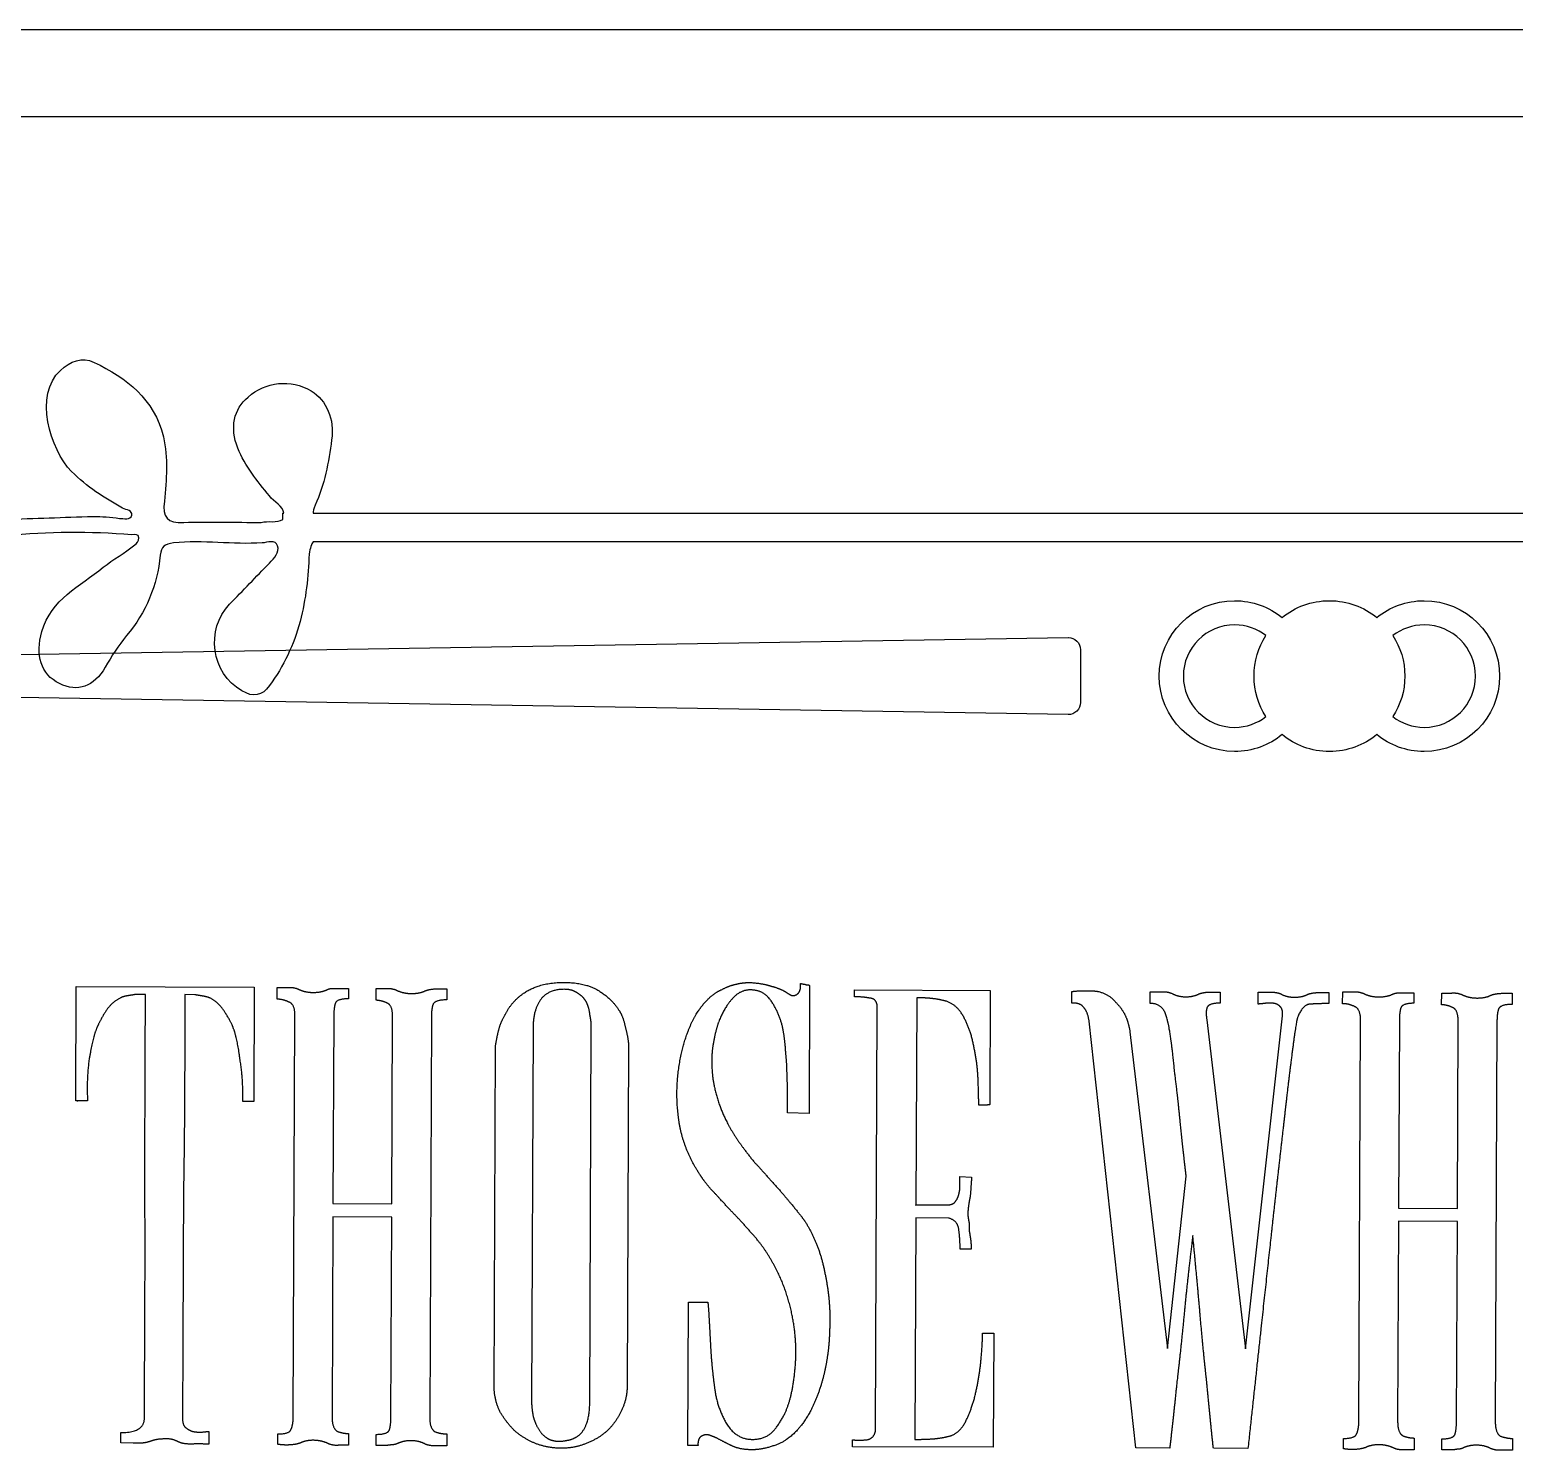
# Model space of a CAD drawing. Header units: centimetres. Extents: x 0 to 33, y -9.4 to 20.3.
# Drawn here: x 9.81 to 17.95, y 12.53 to 20.32 of the extents above; entities that cross this region are included whole.
import ezdxf

# ---------------------------------------------------------------- set-up
doc = ezdxf.new("R2010")
doc.units = ezdxf.units.CM
doc.header["$MEASUREMENT"] = 0
for name, color, linetype in [('sign v7_Sketch1', 7, 'Continuous'), ('sign v7_Sketch2', 7, 'Continuous'), ('sign v7_Sketch3', 7, 'Continuous'), ('sign v7_Sketch6', 7, 'Continuous')]:
    doc.layers.add(name, color=color, linetype=linetype)

msp = doc.modelspace()

# ---------------------------------------------------------------- linework, layer by layer
at = {"layer": 'sign v7_Sketch1'}
for p, q in [((24.765, 20.32), (8.255, 20.32)), ((24.5304, 19.8424), (8.4896, 19.8424))]:
    msp.add_line(p, q, dxfattribs=at)
at = {"layer": 'sign v7_Sketch2'}
for p, q in [((10.0592, 14.4452), (10.0619, 15.0717)), ((10.0619, 15.0717), (11.0376, 15.0676)), ((11.0376, 15.0676), (11.035, 14.4411)), ((11.1626, 15.0025), (11.1629, 15.067)), ((11.5084, 15.0618), (11.5539, 15.0616)), ((11.5539, 15.0616), (11.5537, 15.0046)), ((11.7055, 14.9964), (11.7058, 15.0609)), ((14.0333, 15.0701), (14.0333, 15.0891)), ((14.0826, 15.0775), (14.0797, 14.3751)), ((10.4414, 15.0283), (10.3882, 15.0285)), ((10.4399, 14.6866), (10.4414, 15.0283)), ((10.7109, 15.0272), (10.6578, 15.0274)), ((12.0475, 15.0595), (12.0931, 15.0593)), ((12.0931, 15.0593), (12.0928, 14.9986)), ((14.3292, 15.0157), (14.3293, 15.0537)), ((14.3293, 15.0537), (15.0735, 15.0506)), ((14.6709, 15.0105), (14.6661, 13.8715)), ((15.0735, 15.0506), (15.0709, 14.4241)), ((15.5212, 14.9804), (15.5215, 15.0449)), ((15.9502, 14.9786), (15.9505, 15.0431)), ((16.2884, 15.0417), (16.334, 15.0415)), ((16.334, 15.0415), (16.3337, 14.9807)), ((16.5425, 14.9761), (16.5428, 15.0406)), ((16.8845, 15.0392), (16.93, 15.039)), ((16.93, 15.039), (16.9298, 14.9782)), ((17.0057, 14.9779), (17.006, 15.0425)), ((17.3515, 15.0372), (17.397, 15.037)), ((17.397, 15.037), (17.3968, 14.9801)), ((17.5486, 14.9718), (17.5489, 15.0364)), ((17.8906, 15.0349), (17.9362, 15.0348)), ((17.9362, 15.0348), (17.9359, 14.974)), ((11.2517, 12.7127), (11.261, 14.9109)), ((11.4736, 14.9101), (11.4693, 13.8812)), ((11.792, 13.8798), (11.7963, 14.9049)), ((12.0089, 14.904), (11.9997, 12.7095)), ((14.4445, 12.6385), (14.4542, 14.9545)), ((16.4738, 13.0856), (16.6751, 14.911)), ((12.5668, 14.8523), (12.5582, 12.8021)), ((12.877, 12.7818), (12.8857, 14.851)), ((15.8716, 12.5414), (15.6157, 14.8812)), ((15.8395, 14.8234), (16.0448, 13.0874)), ((16.2612, 14.8899), (16.4738, 13.0856)), ((17.0948, 12.6881), (17.1041, 14.8864)), ((17.3167, 14.8855), (17.3123, 13.8566)), ((17.6351, 13.8552), (17.6394, 14.8803)), ((17.852, 14.8794), (17.8428, 12.685)), ((12.3534, 12.8637), (12.3613, 14.7507)), ((13.0903, 14.7514), (13.0825, 12.8834)), ((10.0706, 14.4452), (10.0592, 14.4452)), ((10.0744, 14.4451), (10.0668, 14.4452)), ((10.0668, 14.4452), (10.0706, 14.4452)), ((10.0934, 14.4451), (10.0744, 14.4451)), ((10.1238, 14.4449), (10.0934, 14.4451)), ((11.0046, 14.4412), (10.9742, 14.4414)), ((11.0198, 14.4412), (11.0046, 14.4412)), ((11.0274, 14.4411), (11.0198, 14.4412)), ((11.035, 14.4411), (11.0274, 14.4411)), ((14.0797, 14.3751), (13.962, 14.3794)), ((14.9059, 14.03), (14.9705, 14.0259)), ((16.0448, 13.0874), (16.1475, 14.0323)), ((11.4693, 13.8812), (11.792, 13.8798)), ((14.6661, 13.8753), (14.8369, 13.8746)), ((14.6661, 13.8715), (14.6661, 13.8753)), ((17.3123, 13.8566), (17.6351, 13.8552)), ((11.469, 13.809), (11.4643, 12.7118)), ((11.7917, 13.8077), (11.469, 13.809)), ((11.7871, 12.7104), (11.7917, 13.8077)), ((14.6658, 13.8032), (14.6607, 12.5882)), ((14.8442, 13.8024), (14.6658, 13.8032)), ((17.312, 13.7845), (17.3074, 12.6872)), ((17.6348, 13.7831), (17.312, 13.7845)), ((17.6301, 12.6859), (17.6348, 13.7831)), ((14.9688, 13.631), (14.9081, 13.6313)), ((13.4152, 12.5555), (13.4185, 13.3414)), ((13.4185, 13.3414), (13.4679, 13.3412)), ((13.4679, 13.3412), (13.5248, 13.341)), ((15.0314, 13.1714), (15.0922, 13.1711)), ((15.0922, 13.1711), (15.0895, 12.5447)), ((10.3057, 12.5686), (10.306, 12.6255)), ((10.7882, 12.6311), (10.7879, 12.5628)), ((11.5551, 12.6203), (11.5548, 12.5557)), ((10.3741, 12.5683), (10.3057, 12.5686)), ((11.1676, 12.5612), (11.1678, 12.6181)), ((11.7067, 12.5551), (11.7069, 12.6158)), ((11.7522, 12.5549), (11.7067, 12.5551)), ((12.0942, 12.618), (12.0939, 12.5535)), ((13.4722, 12.5553), (13.4152, 12.5555)), ((14.3188, 12.5479), (14.319, 12.5859)), ((15.0895, 12.5447), (14.3188, 12.5479)), ((16.0577, 12.5406), (15.8716, 12.5414)), ((16.4867, 12.5388), (16.2969, 12.5396)), ((17.0106, 12.5366), (17.0109, 12.5935)), ((17.3982, 12.5957), (17.3979, 12.5312)), ((17.5498, 12.5305), (17.55, 12.5913)), ((17.9373, 12.5934), (17.937, 12.5289)), ((17.5953, 12.5303), (17.5498, 12.5305))]:
    msp.add_line(p, q, dxfattribs=at)
for points in [[(11.1629, 15.067), (11.1857, 15.0669), (11.2199, 15.0668)], [(11.2199, 15.0668), (11.254, 15.0704), (11.2844, 15.0551)], [(11.4362, 15.0545), (11.4514, 15.062), (11.4704, 15.0619)], [(11.4704, 15.0619), (11.4894, 15.0619), (11.5084, 15.0618)], [(11.7058, 15.0609), (11.7248, 15.0609), (11.759, 15.0607)], [(11.759, 15.0607), (11.7932, 15.0644), (11.8235, 15.0491)], [(12.5144, 15.0348), (12.602, 15.0951), (12.7349, 15.0946)], [(12.7349, 15.0946), (12.8564, 15.0941), (12.9283, 15.0482)], [(13.5966, 15.053), (13.6384, 15.0756), (13.6726, 15.0831)], [(13.6726, 15.0831), (13.7144, 15.0943), (13.7562, 15.0941)], [(13.7562, 15.0941), (13.8245, 15.09), (13.87, 15.0746)], [(13.87, 15.0746), (13.9155, 15.063), (13.9496, 15.0439)], [(14.0179, 15.0322), (14.0332, 15.0474), (14.0333, 15.0701)], [(14.0333, 15.0891), (14.0447, 15.0853), (14.0561, 15.0852)], [(14.0561, 15.0852), (14.0637, 15.0814), (14.0713, 15.0814)], [(14.0713, 15.0814), (14.0789, 15.0813), (14.0826, 15.0775)], [(10.3046, 15.0099), (10.2513, 14.9835), (10.2169, 14.9267)], [(10.3426, 15.0211), (10.3198, 15.0174), (10.3046, 15.0099)], [(10.3882, 15.0285), (10.3654, 15.0248), (10.3426, 15.0211)], [(10.6578, 15.0274), (10.6567, 14.7616), (10.6555, 14.4921)], [(10.7565, 15.0194), (10.7337, 15.0233), (10.7109, 15.0272)], [(10.7982, 15.0078), (10.7792, 15.0155), (10.7565, 15.0194)], [(10.8813, 14.9239), (10.8474, 14.981), (10.7982, 15.0078)], [(11.2271, 14.987), (11.1968, 15.0023), (11.1626, 15.0025)], [(11.261, 14.9109), (11.2612, 14.9755), (11.2271, 14.987)], [(11.2844, 15.0551), (11.3185, 15.0398), (11.3602, 15.0396)], [(11.3602, 15.0396), (11.4058, 15.0394), (11.4362, 15.0545)], [(11.5537, 15.0046), (11.4892, 15.0049), (11.4815, 14.9784)], [(11.7662, 14.981), (11.7359, 14.9963), (11.7055, 14.9964)], [(11.7963, 14.9049), (11.7966, 14.9694), (11.7662, 14.981)], [(11.8235, 15.0491), (11.8576, 15.0337), (11.8993, 15.0336)], [(11.8993, 15.0336), (11.9449, 15.0334), (11.9753, 15.0484)], [(11.9753, 15.0484), (12.002, 15.0597), (12.0475, 15.0595)], [(12.0928, 14.9986), (12.0283, 14.9988), (12.0168, 14.9723)], [(12.4305, 14.9478), (12.4611, 14.997), (12.5144, 15.0348)], [(12.6054, 14.9964), (12.5672, 14.9396), (12.5668, 14.8523)], [(12.7385, 15.0566), (12.6474, 15.057), (12.6054, 14.9964)], [(12.8143, 15.0335), (12.7841, 15.0564), (12.7385, 15.0566)], [(12.8597, 14.984), (12.8446, 15.0144), (12.8143, 15.0335)], [(12.8784, 14.9155), (12.8748, 14.9535), (12.8597, 14.984)], [(12.9283, 15.0482), (13.0003, 15.0024), (13.038, 14.9414)], [(13.4133, 14.8184), (13.4556, 14.9321), (13.5204, 14.9964)], [(13.5204, 14.9964), (13.5547, 15.0342), (13.5966, 15.053)], [(13.6647, 15.0109), (13.619, 14.9656), (13.5844, 14.8784)], [(13.775, 15.0522), (13.7105, 15.0601), (13.6647, 15.0109)], [(13.881, 14.9797), (13.8395, 15.0482), (13.775, 15.0522)], [(13.9374, 14.8352), (13.9225, 14.9111), (13.881, 14.9797)], [(13.9496, 15.0439), (13.961, 15.0363), (13.9799, 15.0248)], [(13.9799, 15.0248), (13.9989, 15.0171), (14.0179, 15.0322)], [(14.4165, 15.0078), (14.3785, 15.0155), (14.3292, 15.0157)], [(14.4542, 14.9545), (14.4544, 15.0038), (14.4165, 15.0078)], [(14.7506, 15.0064), (14.7126, 15.0103), (14.6709, 15.0105)], [(14.834, 14.9908), (14.7923, 15.0024), (14.7506, 15.0064)], [(14.9324, 14.8955), (14.8985, 14.9678), (14.834, 14.9908)], [(15.5857, 14.9573), (15.5668, 14.984), (15.5212, 14.9804)], [(15.5215, 15.0449), (15.5519, 15.0486), (15.5784, 15.0485)], [(15.5784, 15.0485), (15.6012, 15.0484), (15.624, 15.0483)], [(15.624, 15.0483), (15.6506, 15.0482), (15.6695, 15.0443)], [(15.6695, 15.0443), (15.7302, 15.025), (15.7604, 14.987)], [(15.7604, 14.987), (15.7945, 14.9526), (15.8133, 14.9146)], [(15.9505, 15.0431), (15.9695, 15.043), (16.0037, 15.0429)], [(16.0037, 15.0429), (16.0378, 15.0465), (16.0682, 15.035)], [(16.0682, 15.035), (16.1023, 15.0159), (16.144, 15.0157)], [(16.144, 15.0157), (16.1858, 15.0155), (16.2162, 15.0306)], [(16.2162, 15.0306), (16.2428, 15.0419), (16.2884, 15.0417)], [(16.3337, 14.9807), (16.2692, 14.981), (16.2615, 14.9545)], [(16.5805, 14.9797), (16.5577, 14.976), (16.5425, 14.9761)], [(16.5428, 15.0406), (16.5618, 15.0405), (16.5959, 15.0404)], [(16.6299, 14.9795), (16.6071, 14.9834), (16.5805, 14.9797)], [(16.5959, 15.0404), (16.6339, 15.044), (16.6642, 15.0325)], [(16.6639, 14.9604), (16.6526, 14.9756), (16.6299, 14.9795)], [(16.6642, 15.0325), (16.6983, 15.0134), (16.7401, 15.0132)], [(16.7401, 15.0132), (16.7819, 15.013), (16.8123, 15.0281)], [(16.8123, 15.0281), (16.8389, 15.0394), (16.8845, 15.0392)], [(17.006, 15.0425), (17.0288, 15.0424), (17.0629, 15.0422)], [(17.0629, 15.0422), (17.0971, 15.0459), (17.1274, 15.0306)], [(17.1274, 15.0306), (17.1615, 15.0152), (17.2033, 15.0151)], [(17.2033, 15.0151), (17.2489, 15.0149), (17.2793, 15.0299)], [(17.2793, 15.0299), (17.2945, 15.0375), (17.3135, 15.0374)], [(17.3135, 15.0374), (17.3325, 15.0373), (17.3515, 15.0372)], [(17.3968, 14.9801), (17.3323, 14.9803), (17.3245, 14.9538)], [(17.5489, 15.0364), (17.5679, 15.0363), (17.6021, 15.0362)], [(17.6021, 15.0362), (17.6362, 15.0398), (17.6666, 15.0245)], [(17.6666, 15.0245), (17.7007, 15.0092), (17.7424, 15.009)], [(17.7424, 15.009), (17.788, 15.0088), (17.8184, 15.0239)], [(17.8184, 15.0239), (17.845, 15.0351), (17.8906, 15.0349)], [(10.2169, 14.9267), (10.1863, 14.8737), (10.1748, 14.8472)], [(10.9228, 14.844), (10.9153, 14.8706), (10.8813, 14.9239)], [(11.4815, 14.9784), (11.4738, 14.9518), (11.4736, 14.9101)], [(12.0168, 14.9723), (12.0091, 14.9458), (12.0089, 14.904)], [(12.3846, 14.8569), (12.3999, 14.8986), (12.4305, 14.9478)], [(12.8857, 14.851), (12.8858, 14.8813), (12.8784, 14.9155)], [(13.038, 14.9414), (13.0606, 14.9072), (13.0718, 14.8502)], [(15.6157, 14.8812), (15.6083, 14.9344), (15.5857, 14.9573)], [(15.8133, 14.9146), (15.8321, 14.8727), (15.8395, 14.8234)], [(16.0448, 14.887), (16.0262, 14.982), (15.9502, 14.9786)], [(16.2615, 14.9545), (16.2538, 14.9317), (16.2612, 14.8899)], [(16.6751, 14.911), (16.6791, 14.9489), (16.6639, 14.9604)], [(16.7586, 14.903), (16.7509, 14.8765), (16.7352, 14.7588)], [(16.8273, 14.9749), (16.7893, 14.975), (16.7586, 14.903)], [(16.9298, 14.9782), (16.8652, 14.9785), (16.8273, 14.9749)], [(17.0702, 14.9625), (17.0399, 14.9778), (17.0057, 14.9779)], [(17.1041, 14.8864), (17.1043, 14.9509), (17.0702, 14.9625)], [(17.3245, 14.9538), (17.3168, 14.9273), (17.3167, 14.8855)], [(17.6093, 14.9564), (17.579, 14.9717), (17.5486, 14.9718)], [(17.6394, 14.8803), (17.6396, 14.9449), (17.6093, 14.9564)], [(17.8599, 14.9477), (17.8522, 14.9212), (17.852, 14.8794)], [(17.9359, 14.974), (17.8714, 14.9743), (17.8599, 14.9477)], [(10.1748, 14.8472), (10.1518, 14.7903), (10.1323, 14.6727)], [(10.96, 14.6692), (10.9453, 14.787), (10.9228, 14.844)], [(12.3613, 14.7507), (12.3692, 14.8038), (12.3846, 14.8569)], [(13.0718, 14.8502), (13.0867, 14.797), (13.0903, 14.7514)], [(13.3591, 14.568), (13.3711, 14.7046), (13.4133, 14.8184)], [(13.5844, 14.8784), (13.5652, 14.8253), (13.5535, 14.7532)], [(13.952, 14.7098), (13.9485, 14.7782), (13.9374, 14.8352)], [(14.9848, 14.7358), (14.97, 14.8232), (14.9324, 14.8955)], [(16.0633, 14.7882), (16.0523, 14.8642), (16.0448, 14.887)], [(13.5535, 14.7532), (13.5419, 14.6849), (13.5491, 14.5976)], [(15.0069, 14.5611), (15.0035, 14.6484), (14.9848, 14.7358)], [(16.0853, 14.5983), (16.0744, 14.7123), (16.0633, 14.7882)], [(16.7352, 14.7588), (16.7196, 14.645), (16.6999, 14.4742)], [(10.1323, 14.6727), (10.1167, 14.5589), (10.1238, 14.4449)], [(10.4387, 14.4018), (10.4394, 14.5727), (10.4399, 14.6866)], [(10.9742, 14.4414), (10.9785, 14.5552), (10.96, 14.6692)], [(13.9591, 14.5807), (13.9593, 14.6452), (13.952, 14.7098)], [(13.5491, 14.5976), (13.5563, 14.514), (13.5901, 14.419)], [(13.9624, 14.4668), (13.9626, 14.5199), (13.9591, 14.5807)], [(16.1146, 14.3362), (16.1, 14.4844), (16.0853, 14.5983)], [(10.6555, 14.4921), (10.6544, 14.2225), (10.6494, 13.9378)], [(13.3732, 14.2946), (13.3472, 14.4352), (13.3591, 14.568)], [(15.0101, 14.4206), (15.0103, 14.4737), (15.0069, 14.5611)], [(13.5901, 14.419), (13.6239, 14.3239), (13.6918, 14.2249)], [(13.962, 14.3794), (13.9622, 14.4136), (13.9624, 14.4668)], [(15.0709, 14.4241), (15.0519, 14.4204), (15.0101, 14.4206)], [(16.6999, 14.4742), (16.6802, 14.3035), (16.6565, 14.0947)], [(10.437, 13.988), (10.438, 14.231), (10.4387, 14.4018)], [(16.1475, 14.0323), (16.1292, 14.1919), (16.1146, 14.3362)], [(13.4822, 14.0397), (13.403, 14.1578), (13.3732, 14.2946)], [(13.6918, 14.2249), (13.7258, 14.1754), (13.7749, 14.1145)], [(13.7749, 14.1145), (13.8278, 14.0573), (13.8807, 13.9963)], [(16.6565, 14.0947), (16.6328, 13.886), (16.6092, 13.6697)], [(13.5502, 13.9521), (13.5048, 14.0017), (13.4822, 14.0397)], [(14.9058, 13.9882), (14.9059, 14.0148), (14.9059, 14.03)], [(14.9705, 14.0259), (14.9704, 14.0069), (14.9664, 13.9652)], [(10.4384, 13.4299), (10.4398, 13.7488), (10.437, 13.988)], [(10.6494, 13.9378), (10.6482, 13.653), (10.6469, 13.3455)], [(13.6484, 13.8454), (13.5955, 13.9026), (13.5502, 13.9521)], [(13.8807, 13.9963), (13.9374, 13.9353), (13.9827, 13.8782)], [(14.8826, 13.8934), (14.8978, 13.9123), (14.9017, 13.9351)], [(14.9017, 13.9351), (14.9094, 13.9616), (14.9058, 13.9882)], [(14.9664, 13.9652), (14.9662, 13.9272), (14.9585, 13.8969)], [(13.7543, 13.7311), (13.7014, 13.792), (13.6484, 13.8454)], [(13.9827, 13.8782), (14.0318, 13.821), (14.0582, 13.7829)], [(14.8369, 13.8746), (14.8711, 13.8744), (14.8826, 13.8934)], [(14.9585, 13.8969), (14.9507, 13.8475), (14.9506, 13.8248)], [(14.0582, 13.7829), (14.1374, 13.6573), (14.1671, 13.4977)], [(14.9009, 13.7376), (14.8973, 13.787), (14.8442, 13.8024)], [(14.9506, 13.8248), (14.9506, 13.8058), (14.958, 13.7754)], [(14.958, 13.7754), (14.9579, 13.7564), (14.9578, 13.7336)], [(13.8449, 13.6168), (13.8072, 13.6739), (13.7543, 13.7311)], [(14.9081, 13.6313), (14.9083, 13.6882), (14.9009, 13.7376)], [(14.9578, 13.7336), (14.9615, 13.7108), (14.9652, 13.688)], [(14.9652, 13.688), (14.9689, 13.6614), (14.9688, 13.631)], [(16.1841, 13.7057), (16.1566, 13.4856), (16.1367, 13.2768)], [(16.224, 13.2765), (16.2059, 13.4854), (16.1841, 13.7057)], [(13.9541, 13.3923), (13.9166, 13.5064), (13.8449, 13.6168)], [(16.6092, 13.6697), (16.5539, 13.165), (16.4867, 12.5388)], [(14.1671, 13.4977), (14.2006, 13.3419), (14.1924, 13.1825)], [(10.4354, 12.7047), (10.4371, 13.1148), (10.4384, 13.4299)], [(14.0025, 13.1681), (13.9916, 13.2783), (13.9541, 13.3923)], [(10.6469, 13.3455), (10.6456, 13.0417), (10.6442, 12.7038)], [(13.5248, 13.341), (13.5285, 13.3068), (13.532, 13.2422)], [(16.1367, 13.2768), (16.1168, 13.0681), (16.0972, 12.9049)], [(16.2604, 12.9042), (16.2421, 13.0676), (16.224, 13.2765)], [(13.532, 13.2422), (13.5355, 13.1815), (13.539, 13.1093)], [(13.539, 13.1093), (13.5425, 13.041), (13.5498, 12.9688)], [(14.0016, 12.9631), (14.0134, 13.0618), (14.0025, 13.1681)], [(14.1924, 13.1825), (14.1879, 13.0268), (14.1456, 12.8865)], [(15.0232, 13.0271), (15.0312, 13.1182), (15.0314, 13.1714)], [(14.9959, 12.8526), (15.0153, 12.9398), (15.0232, 13.0271)], [(13.5498, 12.9688), (13.5571, 12.9004), (13.5645, 12.851)], [(13.9705, 12.7924), (13.9936, 12.8682), (14.0016, 12.9631)], [(12.3908, 12.7307), (12.3569, 12.7916), (12.3534, 12.8637)], [(13.0825, 12.8834), (13.0822, 12.8113), (13.0515, 12.7469)], [(14.1456, 12.8865), (14.1032, 12.75), (14.0383, 12.6668)], [(16.0972, 12.9049), (16.0774, 12.7114), (16.0577, 12.5406)], [(16.2969, 12.5396), (16.2786, 12.7105), (16.2604, 12.9042)], [(12.5582, 12.8021), (12.558, 12.7527), (12.5692, 12.7071)], [(12.8308, 12.6225), (12.8766, 12.6793), (12.877, 12.7818)], [(13.5645, 12.851), (13.5793, 12.756), (13.6283, 12.6723)], [(13.9016, 12.656), (13.9513, 12.7241), (13.9705, 12.7924)], [(14.9421, 12.6934), (14.9766, 12.7654), (14.9959, 12.8526)], [(10.306, 12.6255), (10.4351, 12.625), (10.4354, 12.7047)], [(10.6442, 12.7038), (10.6441, 12.6697), (10.6592, 12.6544)], [(11.24, 12.6444), (11.2515, 12.6709), (11.2517, 12.7127)], [(11.4643, 12.7118), (11.4641, 12.6472), (11.4944, 12.6319)], [(11.7792, 12.6421), (11.7869, 12.6687), (11.7871, 12.7104)], [(11.9997, 12.7095), (11.9994, 12.645), (12.0297, 12.6297)], [(12.4739, 12.6278), (12.4248, 12.6736), (12.3908, 12.7307)], [(12.5692, 12.7071), (12.5804, 12.6653), (12.6106, 12.6234)], [(13.0515, 12.7469), (13.0247, 12.6862), (12.9751, 12.6371)], [(10.6592, 12.6544), (10.6781, 12.6391), (10.7009, 12.6315)], [(10.7009, 12.6315), (10.7236, 12.6276), (10.7464, 12.6275)], [(10.7464, 12.6275), (10.773, 12.6312), (10.7882, 12.6311)], [(11.1678, 12.6181), (11.2323, 12.6178), (11.24, 12.6444)], [(11.4944, 12.6319), (11.5247, 12.6204), (11.5551, 12.6203)], [(11.7069, 12.6158), (11.7715, 12.6156), (11.7792, 12.6421)], [(12.0297, 12.6297), (12.0638, 12.6181), (12.0942, 12.618)], [(12.5875, 12.5628), (12.5269, 12.5858), (12.4739, 12.6278)], [(12.6106, 12.6234), (12.6408, 12.5929), (12.6636, 12.5852)], [(12.7623, 12.5848), (12.8003, 12.5923), (12.8308, 12.6225)], [(12.9751, 12.6371), (12.9256, 12.5917), (12.8571, 12.5654)], [(13.6283, 12.6723), (13.6811, 12.5886), (13.7684, 12.5882)], [(13.7684, 12.5882), (13.8558, 12.5878), (13.9016, 12.656)], [(14.0383, 12.6668), (13.9734, 12.5835), (13.8974, 12.5573)], [(14.3911, 12.5856), (14.4367, 12.5892), (14.4445, 12.6385)], [(14.8506, 12.6064), (14.9076, 12.6214), (14.9421, 12.6934)], [(17.0109, 12.5935), (17.0754, 12.5933), (17.0831, 12.6198)], [(17.0831, 12.6198), (17.0946, 12.6463), (17.0948, 12.6881)], [(17.3074, 12.6872), (17.3072, 12.6227), (17.3375, 12.6074)], [(17.6223, 12.6175), (17.63, 12.6441), (17.6301, 12.6859)], [(17.8428, 12.685), (17.8425, 12.6204), (17.8728, 12.6051)], [(10.4272, 12.5681), (10.4044, 12.5682), (10.3741, 12.5683)], [(10.4728, 12.5793), (10.4538, 12.5718), (10.4272, 12.5681)], [(10.545, 12.5904), (10.5033, 12.5905), (10.4728, 12.5793)], [(10.6209, 12.5748), (10.5868, 12.594), (10.545, 12.5904)], [(10.7082, 12.5631), (10.6512, 12.5595), (10.6209, 12.5748)], [(10.7879, 12.5628), (10.7651, 12.5628), (10.7082, 12.5631)], [(11.2131, 12.5572), (11.1903, 12.5573), (11.1676, 12.5612)], [(11.2891, 12.5682), (11.2587, 12.557), (11.2131, 12.5572)], [(11.3613, 12.5831), (11.3195, 12.5833), (11.2891, 12.5682)], [(11.4372, 12.5676), (11.403, 12.5829), (11.3613, 12.5831)], [(11.5017, 12.556), (11.4675, 12.5523), (11.4372, 12.5676)], [(11.5548, 12.5557), (11.5358, 12.5558), (11.5017, 12.556)], [(11.7902, 12.5585), (11.7712, 12.5548), (11.7522, 12.5549)], [(11.8244, 12.566), (11.8092, 12.5585), (11.7902, 12.5585)], [(11.8966, 12.5809), (11.8549, 12.581), (11.8244, 12.566)], [(11.9763, 12.5616), (11.9422, 12.5807), (11.8966, 12.5809)], [(12.0408, 12.5537), (12.0066, 12.55), (11.9763, 12.5616)], [(12.0939, 12.5535), (12.0749, 12.5535), (12.0408, 12.5537)], [(12.7203, 12.5394), (12.652, 12.5397), (12.5875, 12.5628)], [(12.6636, 12.5852), (12.6901, 12.5775), (12.7091, 12.5775)], [(12.7091, 12.5775), (12.7281, 12.5774), (12.7623, 12.5848)], [(12.8571, 12.5654), (12.7925, 12.5391), (12.7203, 12.5394)], [(13.4722, 12.5742), (13.4684, 12.5629), (13.4722, 12.5553)], [(13.4952, 12.6083), (13.4723, 12.597), (13.4722, 12.5742)], [(13.5407, 12.6081), (13.518, 12.6196), (13.4952, 12.6083)], [(13.5786, 12.5928), (13.5635, 12.6004), (13.5407, 12.6081)], [(13.662, 12.5507), (13.6203, 12.5698), (13.5786, 12.5928)], [(13.7682, 12.5312), (13.7037, 12.5315), (13.662, 12.5507)], [(13.8974, 12.5573), (13.8252, 12.531), (13.7682, 12.5312)], [(14.319, 12.5859), (14.3493, 12.582), (14.3911, 12.5856)], [(14.6607, 12.5882), (14.7176, 12.588), (14.7632, 12.5916)], [(14.7632, 12.5916), (14.8088, 12.5952), (14.8506, 12.6064)], [(17.1322, 12.5437), (17.1018, 12.5324), (17.0562, 12.5326)], [(17.2044, 12.5586), (17.1626, 12.5587), (17.1322, 12.5437)], [(17.2802, 12.5431), (17.2461, 12.5584), (17.2044, 12.5586)], [(17.3447, 12.5314), (17.3106, 12.5277), (17.2802, 12.5431)], [(17.3375, 12.6074), (17.3678, 12.5958), (17.3982, 12.5957)], [(17.55, 12.5913), (17.6146, 12.591), (17.6223, 12.6175)], [(17.6675, 12.5414), (17.6523, 12.5339), (17.6333, 12.534)], [(17.7397, 12.5563), (17.6979, 12.5565), (17.6675, 12.5414)], [(17.8194, 12.537), (17.7853, 12.5561), (17.7397, 12.5563)], [(17.8728, 12.6051), (17.9069, 12.5936), (17.9373, 12.5934)], [(17.0562, 12.5326), (17.0334, 12.5327), (17.0106, 12.5366)], [(17.3979, 12.5312), (17.3789, 12.5312), (17.3447, 12.5314)], [(17.6333, 12.534), (17.6143, 12.5303), (17.5953, 12.5303)], [(17.8839, 12.5291), (17.8497, 12.5255), (17.8194, 12.537)], [(17.937, 12.5289), (17.918, 12.529), (17.8839, 12.5291)]]:
    msp.add_open_spline(points, degree=2, dxfattribs=at)
at = {"layer": 'sign v7_Sketch3'}
for p, q in [((11.1935, 17.6676), (11.1991, 17.6676)), ((11.1935, 17.6341), (11.1935, 17.6676)), ((11.3613, 17.6676), (21.791, 17.6676)), ((21.7966, 17.511), (11.3613, 17.511))]:
    msp.add_line(p, q, dxfattribs=at)
for points in [[(9.9744, 18.4505), (10.0303, 18.5009), (10.0918, 18.5288), (10.1589, 18.4953)], [(10.1589, 18.4953), (10.3379, 18.4114), (10.4889, 18.294), (10.5392, 18.087)], [(10.0359, 17.8969), (9.9184, 18.0143), (9.829, 18.3219), (9.9744, 18.4505)], [(11.0034, 18.3051), (11.0984, 18.389), (11.2382, 18.4058), (11.3501, 18.3387)], [(11.3501, 18.3387), (11.434, 18.2884), (11.4787, 18.1821), (11.4619, 18.0703)], [(10.9474, 18.0255), (10.9027, 18.1374), (10.9251, 18.238), (11.0034, 18.3051)], [(10.5392, 18.087), (10.5672, 17.9696), (10.556, 17.8522), (10.5448, 17.7347)], [(11.1208, 17.7627), (11.0537, 17.8466), (10.9866, 17.9249), (10.9474, 18.0255)], [(11.4619, 18.0703), (11.4452, 17.9472), (11.4228, 17.8242), (11.3725, 17.7124)], [(10.3155, 17.6956), (10.2148, 17.7515), (10.1198, 17.813), (10.0359, 17.8969)], [(11.1991, 17.6676), (11.1991, 17.7068), (11.1432, 17.7291), (11.1208, 17.7627)], [(10.3658, 17.6564), (10.3714, 17.6844), (10.3379, 17.6844), (10.3155, 17.6956)], [(10.5448, 17.7347), (10.5336, 17.6452), (10.5616, 17.6117), (10.651, 17.6173)], [(11.3725, 17.7124), (11.3613, 17.69), (11.3613, 17.6788), (11.3613, 17.6676)], [(9.6724, 17.6341), (9.8346, 17.6397), (9.9911, 17.6452), (10.1533, 17.6508)], [(10.1533, 17.6508), (10.2037, 17.6508), (10.2484, 17.6452), (10.2987, 17.6397)], [(10.2987, 17.6397), (10.3211, 17.6397), (10.3602, 17.6285), (10.3658, 17.6564)], [(10.651, 17.6173), (10.7909, 17.6229), (10.9363, 17.6173), (11.0761, 17.6173)], [(11.0761, 17.6173), (11.1096, 17.6285), (11.1655, 17.6117), (11.1935, 17.6341)], [(10.3658, 17.5502), (10.1365, 17.567), (9.9073, 17.567), (9.678, 17.5446)], [(10.405, 17.5334), (10.405, 17.5558), (10.3826, 17.5502), (10.3658, 17.5502)], [(10.3826, 17.4943), (10.3938, 17.4998), (10.405, 17.5166), (10.405, 17.5334)], [(10.5951, 17.5054), (10.5448, 17.4998), (10.528, 17.4831), (10.5224, 17.4383)], [(11.0817, 17.5054), (10.9195, 17.4943), (10.7573, 17.5222), (10.5951, 17.5054)], [(11.1655, 17.4887), (11.1544, 17.5278), (11.1096, 17.5054), (11.0817, 17.5054)], [(11.3613, 17.511), (11.3501, 17.4998), (11.3445, 17.4775), (11.3389, 17.4439)], [(10.2092, 17.3712), (10.2652, 17.416), (10.3267, 17.4495), (10.3826, 17.4943)], [(10.5224, 17.4383), (10.5056, 17.2706), (10.4441, 17.1252), (10.3379, 16.9965)], [(11.1208, 17.3936), (11.1488, 17.4216), (11.1767, 17.4551), (11.1655, 17.4887)], [(11.3389, 17.4439), (11.3333, 17.3209), (11.3221, 17.1979), (11.2886, 17.0748)], [(9.8737, 17.0189), (9.924, 17.1979), (10.0806, 17.265), (10.2092, 17.3712)], [(10.9027, 17.1699), (10.9754, 17.2426), (11.0481, 17.3209), (11.1208, 17.3936)], [(10.9698, 16.6945), (10.802, 16.7896), (10.7685, 17.0301), (10.9027, 17.1699)], [(9.9688, 16.7337), (9.8681, 16.784), (9.8346, 16.8903), (9.8737, 17.0189)], [(11.2886, 17.0748), (11.255, 16.9462), (11.1991, 16.8288), (11.1208, 16.7225)], [(10.3379, 16.9965), (10.2931, 16.9406), (10.254, 16.8847), (10.2204, 16.8232)], [(10.2204, 16.8232), (10.1589, 16.7169), (10.0694, 16.6834), (9.9688, 16.7337)], [(11.1208, 16.7225), (11.0817, 16.6666), (11.0313, 16.6554), (10.9698, 16.6945)]]:
    msp.add_open_spline(points, degree=3, dxfattribs=at)
at = {"layer": 'sign v7_Sketch6'}
for p, q in [((8.7479, 16.8767), (15.5007, 16.9855)), ((15.5679, 16.9194), (15.5679, 16.63)), ((15.5007, 16.5638), (8.7479, 16.6725))]:
    msp.add_line(p, q, dxfattribs=at)
for points in [[(16, 16.7746), (16, 17.0026), (16.1855, 17.1881), (16.4135, 17.1881)], [(16.4135, 17.1881), (16.5119, 17.1881), (16.6023, 17.1534), (16.6734, 17.0958)], [(16.6734, 17.0958), (16.7445, 17.1534), (16.8349, 17.1881), (16.9333, 17.1881)], [(16.9333, 17.1881), (17.0317, 17.1881), (17.1221, 17.1534), (17.1932, 17.0958)], [(17.1932, 17.0958), (17.2643, 17.1534), (17.3547, 17.1881), (17.4531, 17.1881)], [(17.4531, 17.1881), (17.6811, 17.1881), (17.8666, 17.0026), (17.8666, 16.7746)], [(16.4136, 17.0558), (16.2585, 17.0558), (16.1323, 16.9297), (16.1323, 16.7746)], [(16.5852, 16.9969), (16.5376, 17.0337), (16.4782, 17.0558), (16.4136, 17.0558)], [(17.4531, 17.0558), (17.3885, 17.0558), (17.329, 17.0337), (17.2815, 16.9969)], [(17.7343, 16.7746), (17.7343, 16.9297), (17.6082, 17.0558), (17.4531, 17.0558)], [(15.5007, 16.9855), (15.501, 16.9855), (15.5014, 16.9855), (15.5017, 16.9855)], [(15.5017, 16.9855), (15.5191, 16.9855), (15.5358, 16.9787), (15.5481, 16.9665)], [(15.5481, 16.9665), (15.5608, 16.9541), (15.5679, 16.9371), (15.5679, 16.9194)], [(16.5198, 16.7746), (16.5198, 16.8564), (16.544, 16.9326), (16.5852, 16.9969)], [(17.2815, 16.9969), (17.3226, 16.9326), (17.3469, 16.8564), (17.3469, 16.7746)], [(16.4135, 16.3611), (16.1855, 16.3611), (16, 16.5466), (16, 16.7746)], [(16.1323, 16.7746), (16.1323, 16.6195), (16.2585, 16.4934), (16.4136, 16.4934)], [(16.5852, 16.5523), (16.544, 16.6166), (16.5198, 16.6927), (16.5198, 16.7746)], [(17.3469, 16.7746), (17.3469, 16.6927), (17.3226, 16.6166), (17.2815, 16.5523)], [(17.4531, 16.4934), (17.6082, 16.4934), (17.7343, 16.6195), (17.7343, 16.7746)], [(17.8666, 16.7746), (17.8666, 16.5466), (17.6811, 16.3611), (17.4531, 16.3611)], [(15.5679, 16.63), (15.5679, 16.6122), (15.5608, 16.5952), (15.5481, 16.5828)], [(15.5481, 16.5828), (15.5355, 16.5704), (15.5178, 16.5634), (15.5007, 16.5638)], [(16.4136, 16.4934), (16.4782, 16.4934), (16.5376, 16.5155), (16.5852, 16.5523)], [(17.2815, 16.5523), (17.329, 16.5155), (17.3885, 16.4934), (17.4531, 16.4934)], [(16.6734, 16.4534), (16.6023, 16.3958), (16.5119, 16.3611), (16.4135, 16.3611)], [(16.9333, 16.3611), (16.8349, 16.3611), (16.7445, 16.3958), (16.6734, 16.4534)], [(17.1932, 16.4534), (17.1221, 16.3958), (17.0317, 16.3611), (16.9333, 16.3611)], [(17.4531, 16.3611), (17.3547, 16.3611), (17.2643, 16.3958), (17.1932, 16.4534)]]:
    msp.add_open_spline(points, degree=3, dxfattribs=at)

doc.saveas('drawing.dxf')
